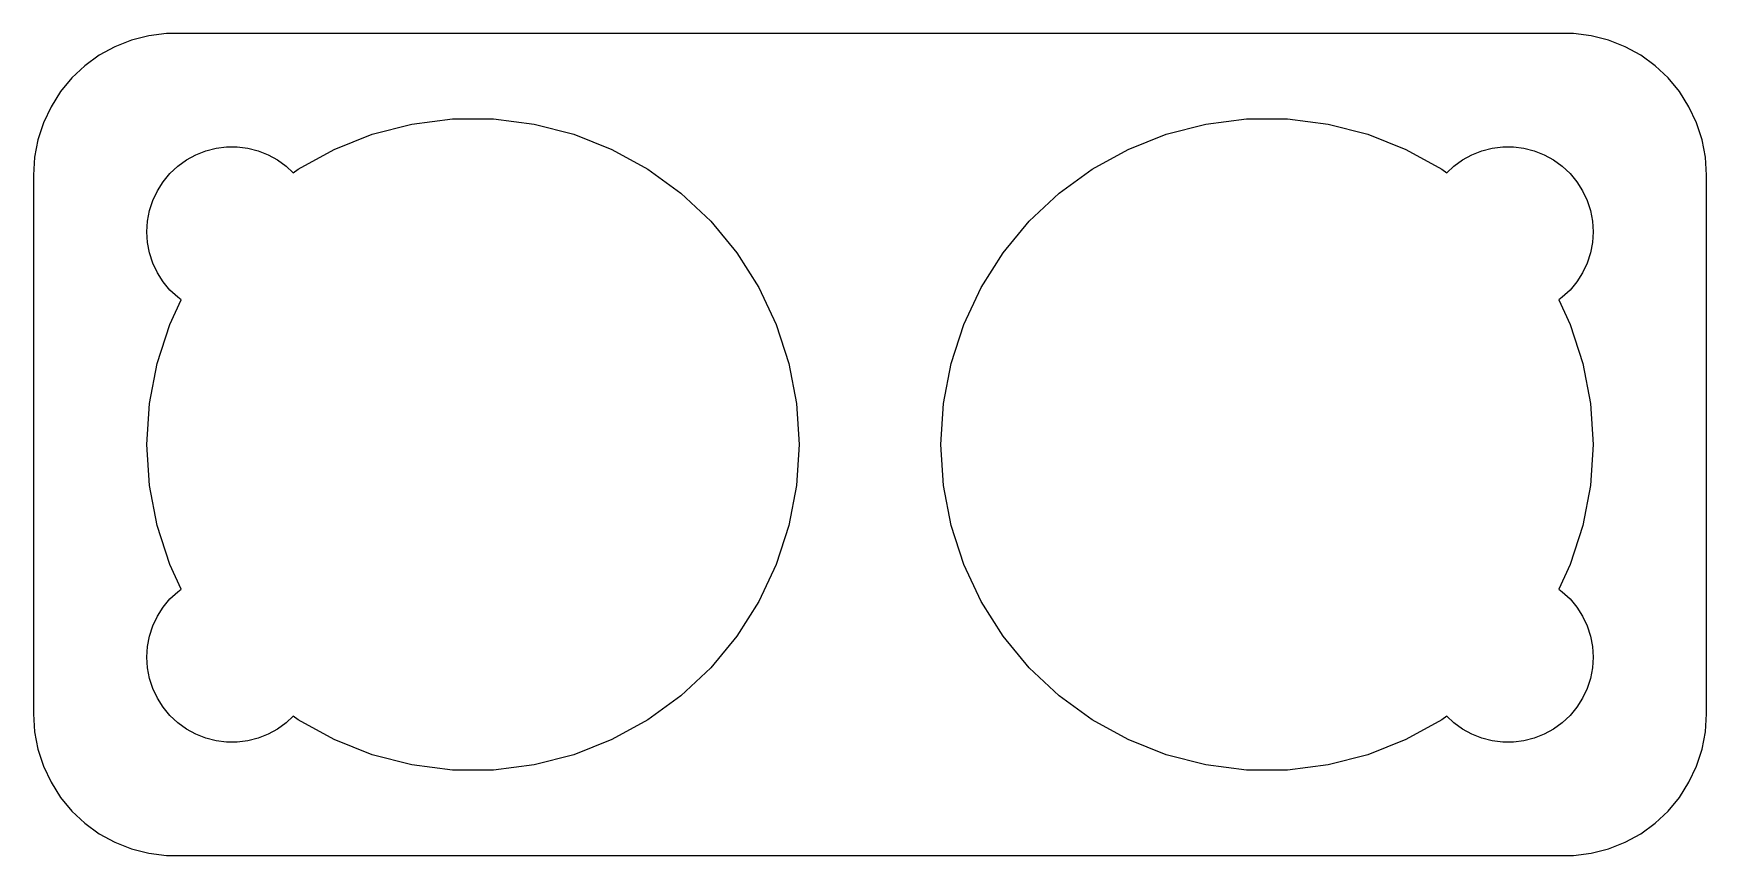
# Model space of a CAD drawing. Header units: metres. Extents: x -29.5 to 29.5, y 24.5 to 53.5.
import ezdxf

# ---------------------------------------------------------------- set-up
doc = ezdxf.new("R2010")
doc.units = ezdxf.units.M

msp = doc.modelspace()

# ---------------------------------------------------------------- linework, layer by layer
for p, q in [((-26.0451, 53.2553), (-26.6289, 53.0241)), ((-25.4369, 53.4114), (-26.0451, 53.2553)), ((-24.8139, 53.4901), (-25.4369, 53.4114)), ((24.8139, 53.4901), (-24.8139, 53.4901)), ((25.4369, 53.4114), (24.8139, 53.4901)), ((26.0451, 53.2553), (25.4369, 53.4114)), ((26.6289, 53.0241), (26.0451, 53.2553)), ((-27.1791, 52.7216), (-27.6871, 52.3526)), ((-26.6289, 53.0241), (-27.1791, 52.7216)), ((27.1791, 52.7216), (26.6289, 53.0241)), ((27.6871, 52.3526), (27.1791, 52.7216)), ((-28.1448, 51.9227), (-28.5451, 51.4389)), ((-27.6871, 52.3526), (-28.1448, 51.9227)), ((28.1448, 51.9227), (27.6871, 52.3526)), ((28.5451, 51.4389), (28.1448, 51.9227)), ((-28.5451, 51.4389), (-28.8815, 50.9088)), ((28.8815, 50.9088), (28.5451, 51.4389)), ((-28.8815, 50.9088), (-29.1489, 50.3406)), ((29.1489, 50.3406), (28.8815, 50.9088)), ((-29.1489, 50.3406), (-29.3429, 49.7434)), ((-17.5537, 49.9371), (-16.1549, 50.2963)), ((-16.1549, 50.2963), (-14.7221, 50.4773)), ((-14.7221, 50.4773), (-13.2779, 50.4773)), ((-13.2779, 50.4773), (-11.8451, 50.2963)), ((-11.8451, 50.2963), (-10.4463, 49.9371)), ((10.4463, 49.9371), (11.8451, 50.2963)), ((11.8451, 50.2963), (13.2779, 50.4773)), ((13.2779, 50.4773), (14.7221, 50.4773)), ((14.7221, 50.4773), (16.1549, 50.2963)), ((16.1549, 50.2963), (17.5537, 49.9371)), ((29.3429, 49.7434), (29.1489, 50.3406)), ((-29.3429, 49.7434), (-29.4606, 49.1267)), ((-18.8965, 49.4055), (-17.5537, 49.9371)), ((-10.4463, 49.9371), (-9.10353, 49.4055)), ((9.10353, 49.4055), (10.4463, 49.9371)), ((17.5537, 49.9371), (18.8965, 49.4055)), ((29.4606, 49.1267), (29.3429, 49.7434)), ((-29.4606, 49.1267), (-29.5, 48.5)), ((-24.4123, 48.8115), (-24.1075, 49.033)), ((-24.1075, 49.033), (-23.7773, 49.2145)), ((-23.7773, 49.2145), (-23.427, 49.3532)), ((-23.427, 49.3532), (-23.0621, 49.4469)), ((-23.0621, 49.4469), (-22.6884, 49.4941)), ((-22.6884, 49.4941), (-22.3116, 49.4941)), ((-22.3116, 49.4941), (-21.9379, 49.4469)), ((-21.9379, 49.4469), (-21.5729, 49.3532)), ((-21.5729, 49.3532), (-21.2227, 49.2145)), ((-21.2227, 49.2145), (-20.8925, 49.033)), ((-20.8925, 49.033), (-20.5877, 48.8115)), ((-20.162, 48.7098), (-18.8965, 49.4055)), ((-9.10353, 49.4055), (-7.83798, 48.7098)), ((7.83798, 48.7098), (9.10353, 49.4055)), ((18.8965, 49.4055), (20.162, 48.7098)), ((20.5877, 48.8115), (20.8925, 49.033)), ((20.8925, 49.033), (21.2227, 49.2145)), ((21.2227, 49.2145), (21.5729, 49.3532)), ((21.5729, 49.3532), (21.9379, 49.4469)), ((21.9379, 49.4469), (22.3116, 49.4941)), ((22.3116, 49.4941), (22.6884, 49.4941)), ((22.6884, 49.4941), (23.0621, 49.4469)), ((23.0621, 49.4469), (23.427, 49.3532)), ((23.427, 49.3532), (23.7773, 49.2145)), ((23.7773, 49.2145), (24.1075, 49.033)), ((24.1075, 49.033), (24.4123, 48.8115)), ((29.5, 48.5), (29.4606, 49.1267)), ((-29.5, 48.5), (-29.5, 29.5)), ((-24.927, 48.2634), (-24.6869, 48.5536)), ((-24.6869, 48.5536), (-24.4123, 48.8115)), ((-20.5877, 48.8115), (-20.3409, 48.5798)), ((-20.3409, 48.5798), (-20.162, 48.7098)), ((-7.83798, 48.7098), (-6.66962, 47.8609)), ((6.66962, 47.8609), (7.83798, 48.7098)), ((20.162, 48.7098), (20.3409, 48.5798)), ((20.3409, 48.5798), (20.5877, 48.8115)), ((24.4123, 48.8115), (24.6869, 48.5536)), ((24.6869, 48.5536), (24.927, 48.2634)), ((29.5, 29.5), (29.5, 48.5)), ((-25.2893, 47.6044), (-25.1289, 47.9453)), ((-25.1289, 47.9453), (-24.927, 48.2634)), ((-6.66962, 47.8609), (-5.61685, 46.8723)), ((5.61685, 46.8723), (6.66962, 47.8609)), ((24.927, 48.2634), (25.1289, 47.9453)), ((25.1289, 47.9453), (25.2893, 47.6044)), ((-25.4763, 46.876), (-25.4057, 47.2461)), ((-25.4057, 47.2461), (-25.2893, 47.6044)), ((25.2893, 47.6044), (25.4057, 47.2461)), ((25.4057, 47.2461), (25.4763, 46.876)), ((-25.5, 46.5), (-25.4763, 46.876)), ((-5.61685, 46.8723), (-4.6963, 45.7595)), ((4.6963, 45.7595), (5.61685, 46.8723)), ((25.4763, 46.876), (25.5, 46.5)), ((-25.4763, 46.124), (-25.5, 46.5)), ((-25.4057, 45.7539), (-25.4763, 46.124)), ((25.4763, 46.124), (25.4057, 45.7539)), ((25.5, 46.5), (25.4763, 46.124)), ((-25.2893, 45.3956), (-25.4057, 45.7539)), ((-4.6963, 45.7595), (-3.92247, 44.5402)), ((3.92247, 44.5402), (4.6963, 45.7595)), ((25.4057, 45.7539), (25.2893, 45.3956)), ((-25.1289, 45.0547), (-25.2893, 45.3956)), ((-24.927, 44.7366), (-25.1289, 45.0547)), ((25.1289, 45.0547), (24.927, 44.7366)), ((25.2893, 45.3956), (25.1289, 45.0547)), ((-24.6869, 44.4464), (-24.927, 44.7366)), ((-24.4123, 44.1884), (-24.6869, 44.4464)), ((-3.92247, 44.5402), (-3.30756, 43.2334)), ((3.30756, 43.2334), (3.92247, 44.5402)), ((24.6869, 44.4464), (24.4123, 44.1884)), ((24.927, 44.7366), (24.6869, 44.4464)), ((-24.6924, 43.2334), (-24.2861, 44.0968)), ((-24.2861, 44.0968), (-24.4123, 44.1884)), ((24.4123, 44.1884), (24.2861, 44.0968)), ((24.2861, 44.0968), (24.6924, 43.2334)), ((-25.1387, 41.8599), (-24.6924, 43.2334)), ((-3.30756, 43.2334), (-2.86128, 41.8599)), ((2.86128, 41.8599), (3.30756, 43.2334)), ((24.6924, 43.2334), (25.1387, 41.8599)), ((-25.4093, 40.4413), (-25.1387, 41.8599)), ((-2.86128, 41.8599), (-2.59067, 40.4413)), ((2.59067, 40.4413), (2.86128, 41.8599)), ((25.1387, 41.8599), (25.4093, 40.4413)), ((-25.5, 39), (-25.4093, 40.4413)), ((-2.59067, 40.4413), (-2.5, 39)), ((2.5, 39), (2.59067, 40.4413)), ((25.4093, 40.4413), (25.5, 39)), ((-25.4093, 37.5587), (-25.5, 39)), ((-2.5, 39), (-2.59067, 37.5587)), ((2.59067, 37.5587), (2.5, 39)), ((25.5, 39), (25.4093, 37.5587)), ((-25.1387, 36.1401), (-25.4093, 37.5587)), ((-2.59067, 37.5587), (-2.86128, 36.1401)), ((2.86128, 36.1401), (2.59067, 37.5587)), ((25.4093, 37.5587), (25.1387, 36.1401)), ((-24.6924, 34.7666), (-25.1387, 36.1401)), ((-2.86128, 36.1401), (-3.30756, 34.7666)), ((3.30756, 34.7666), (2.86128, 36.1401)), ((25.1387, 36.1401), (24.6924, 34.7666)), ((-24.2861, 33.9032), (-24.6924, 34.7666)), ((-3.30756, 34.7666), (-3.92247, 33.4598)), ((3.92247, 33.4598), (3.30756, 34.7666)), ((24.6924, 34.7666), (24.2861, 33.9032)), ((-24.6869, 33.5536), (-24.4123, 33.8116)), ((-24.4123, 33.8116), (-24.2861, 33.9032)), ((24.2861, 33.9032), (24.4123, 33.8116)), ((24.4123, 33.8116), (24.6869, 33.5536)), ((-25.1289, 32.9453), (-24.927, 33.2634)), ((-24.927, 33.2634), (-24.6869, 33.5536)), ((-3.92247, 33.4598), (-4.6963, 32.2405)), ((4.6963, 32.2405), (3.92247, 33.4598)), ((24.6869, 33.5536), (24.927, 33.2634)), ((24.927, 33.2634), (25.1289, 32.9453)), ((-25.4057, 32.2461), (-25.2893, 32.6044)), ((-25.2893, 32.6044), (-25.1289, 32.9453)), ((25.1289, 32.9453), (25.2893, 32.6044)), ((25.2893, 32.6044), (25.4057, 32.2461)), ((-25.5, 31.5), (-25.4763, 31.876)), ((-25.4763, 31.876), (-25.4057, 32.2461)), ((-4.6963, 32.2405), (-5.61685, 31.1277)), ((5.61685, 31.1277), (4.6963, 32.2405)), ((25.4057, 32.2461), (25.4763, 31.876)), ((25.4763, 31.876), (25.5, 31.5)), ((-25.4763, 31.124), (-25.5, 31.5)), ((25.5, 31.5), (25.4763, 31.124)), ((-25.4057, 30.7539), (-25.4763, 31.124)), ((-25.2893, 30.3956), (-25.4057, 30.7539)), ((-5.61685, 31.1277), (-6.66962, 30.1391)), ((6.66962, 30.1391), (5.61685, 31.1277)), ((25.4057, 30.7539), (25.2893, 30.3956)), ((25.4763, 31.124), (25.4057, 30.7539)), ((-25.1289, 30.0547), (-25.2893, 30.3956)), ((-6.66962, 30.1391), (-7.83798, 29.2902)), ((7.83798, 29.2902), (6.66962, 30.1391)), ((25.2893, 30.3956), (25.1289, 30.0547)), ((-29.5, 29.5), (-29.4606, 28.8733)), ((-24.927, 29.7366), (-25.1289, 30.0547)), ((-24.6869, 29.4464), (-24.927, 29.7366)), ((24.927, 29.7366), (24.6869, 29.4464)), ((25.1289, 30.0547), (24.927, 29.7366)), ((29.4606, 28.8733), (29.5, 29.5)), ((-24.4123, 29.1885), (-24.6869, 29.4464)), ((-24.1075, 28.967), (-24.4123, 29.1885)), ((-23.7773, 28.7855), (-24.1075, 28.967)), ((-20.8925, 28.967), (-21.2227, 28.7855)), ((-20.5877, 29.1885), (-20.8925, 28.967)), ((-20.3409, 29.4202), (-20.5877, 29.1885)), ((-20.162, 29.2902), (-20.3409, 29.4202)), ((-18.8965, 28.5945), (-20.162, 29.2902)), ((-7.83798, 29.2902), (-9.10353, 28.5945)), ((9.10353, 28.5945), (7.83798, 29.2902)), ((20.162, 29.2902), (18.8965, 28.5945)), ((20.3409, 29.4202), (20.162, 29.2902)), ((20.5877, 29.1885), (20.3409, 29.4202)), ((20.8925, 28.967), (20.5877, 29.1885)), ((21.2227, 28.7855), (20.8925, 28.967)), ((24.1075, 28.967), (23.7773, 28.7855)), ((24.4123, 29.1885), (24.1075, 28.967)), ((24.6869, 29.4464), (24.4123, 29.1885)), ((-29.4606, 28.8733), (-29.3429, 28.2566)), ((-23.427, 28.6468), (-23.7773, 28.7855)), ((-23.0621, 28.5531), (-23.427, 28.6468)), ((-22.6884, 28.5059), (-23.0621, 28.5531)), ((-22.3116, 28.5059), (-22.6884, 28.5059)), ((-21.9379, 28.5531), (-22.3116, 28.5059)), ((-21.5729, 28.6468), (-21.9379, 28.5531)), ((-21.2227, 28.7855), (-21.5729, 28.6468)), ((-17.5537, 28.0629), (-18.8965, 28.5945)), ((-9.10353, 28.5945), (-10.4463, 28.0629)), ((10.4463, 28.0629), (9.10353, 28.5945)), ((18.8965, 28.5945), (17.5537, 28.0629)), ((21.5729, 28.6468), (21.2227, 28.7855)), ((21.9379, 28.5531), (21.5729, 28.6468)), ((22.3116, 28.5059), (21.9379, 28.5531)), ((22.6884, 28.5059), (22.3116, 28.5059)), ((23.0621, 28.5531), (22.6884, 28.5059)), ((23.427, 28.6468), (23.0621, 28.5531)), ((23.7773, 28.7855), (23.427, 28.6468)), ((29.3429, 28.2566), (29.4606, 28.8733)), ((-29.3429, 28.2566), (-29.1489, 27.6594)), ((-16.1549, 27.7037), (-17.5537, 28.0629)), ((-10.4463, 28.0629), (-11.8451, 27.7037)), ((11.8451, 27.7037), (10.4463, 28.0629)), ((17.5537, 28.0629), (16.1549, 27.7037)), ((29.1489, 27.6594), (29.3429, 28.2566)), ((-29.1489, 27.6594), (-28.8815, 27.0912)), ((-14.7221, 27.5227), (-16.1549, 27.7037)), ((-13.2779, 27.5227), (-14.7221, 27.5227)), ((-11.8451, 27.7037), (-13.2779, 27.5227)), ((13.2779, 27.5227), (11.8451, 27.7037)), ((14.7221, 27.5227), (13.2779, 27.5227)), ((16.1549, 27.7037), (14.7221, 27.5227)), ((28.8815, 27.0912), (29.1489, 27.6594)), ((-28.8815, 27.0912), (-28.5451, 26.5611)), ((-28.5451, 26.5611), (-28.1448, 26.0773)), ((28.1448, 26.0773), (28.5451, 26.5611)), ((28.5451, 26.5611), (28.8815, 27.0912)), ((-28.1448, 26.0773), (-27.6871, 25.6474)), ((27.6871, 25.6474), (28.1448, 26.0773)), ((-27.6871, 25.6474), (-27.1791, 25.2784)), ((27.1791, 25.2784), (27.6871, 25.6474)), ((-27.1791, 25.2784), (-26.6289, 24.9759)), ((-26.6289, 24.9759), (-26.0451, 24.7447)), ((26.0451, 24.7447), (26.6289, 24.9759)), ((26.6289, 24.9759), (27.1791, 25.2784)), ((-26.0451, 24.7447), (-25.4369, 24.5886)), ((-25.4369, 24.5886), (-24.8139, 24.5099)), ((-24.8139, 24.5099), (24.8139, 24.5099)), ((24.8139, 24.5099), (25.4369, 24.5886)), ((25.4369, 24.5886), (26.0451, 24.7447))]:
    msp.add_line(p, q)

doc.saveas('drawing.dxf')
